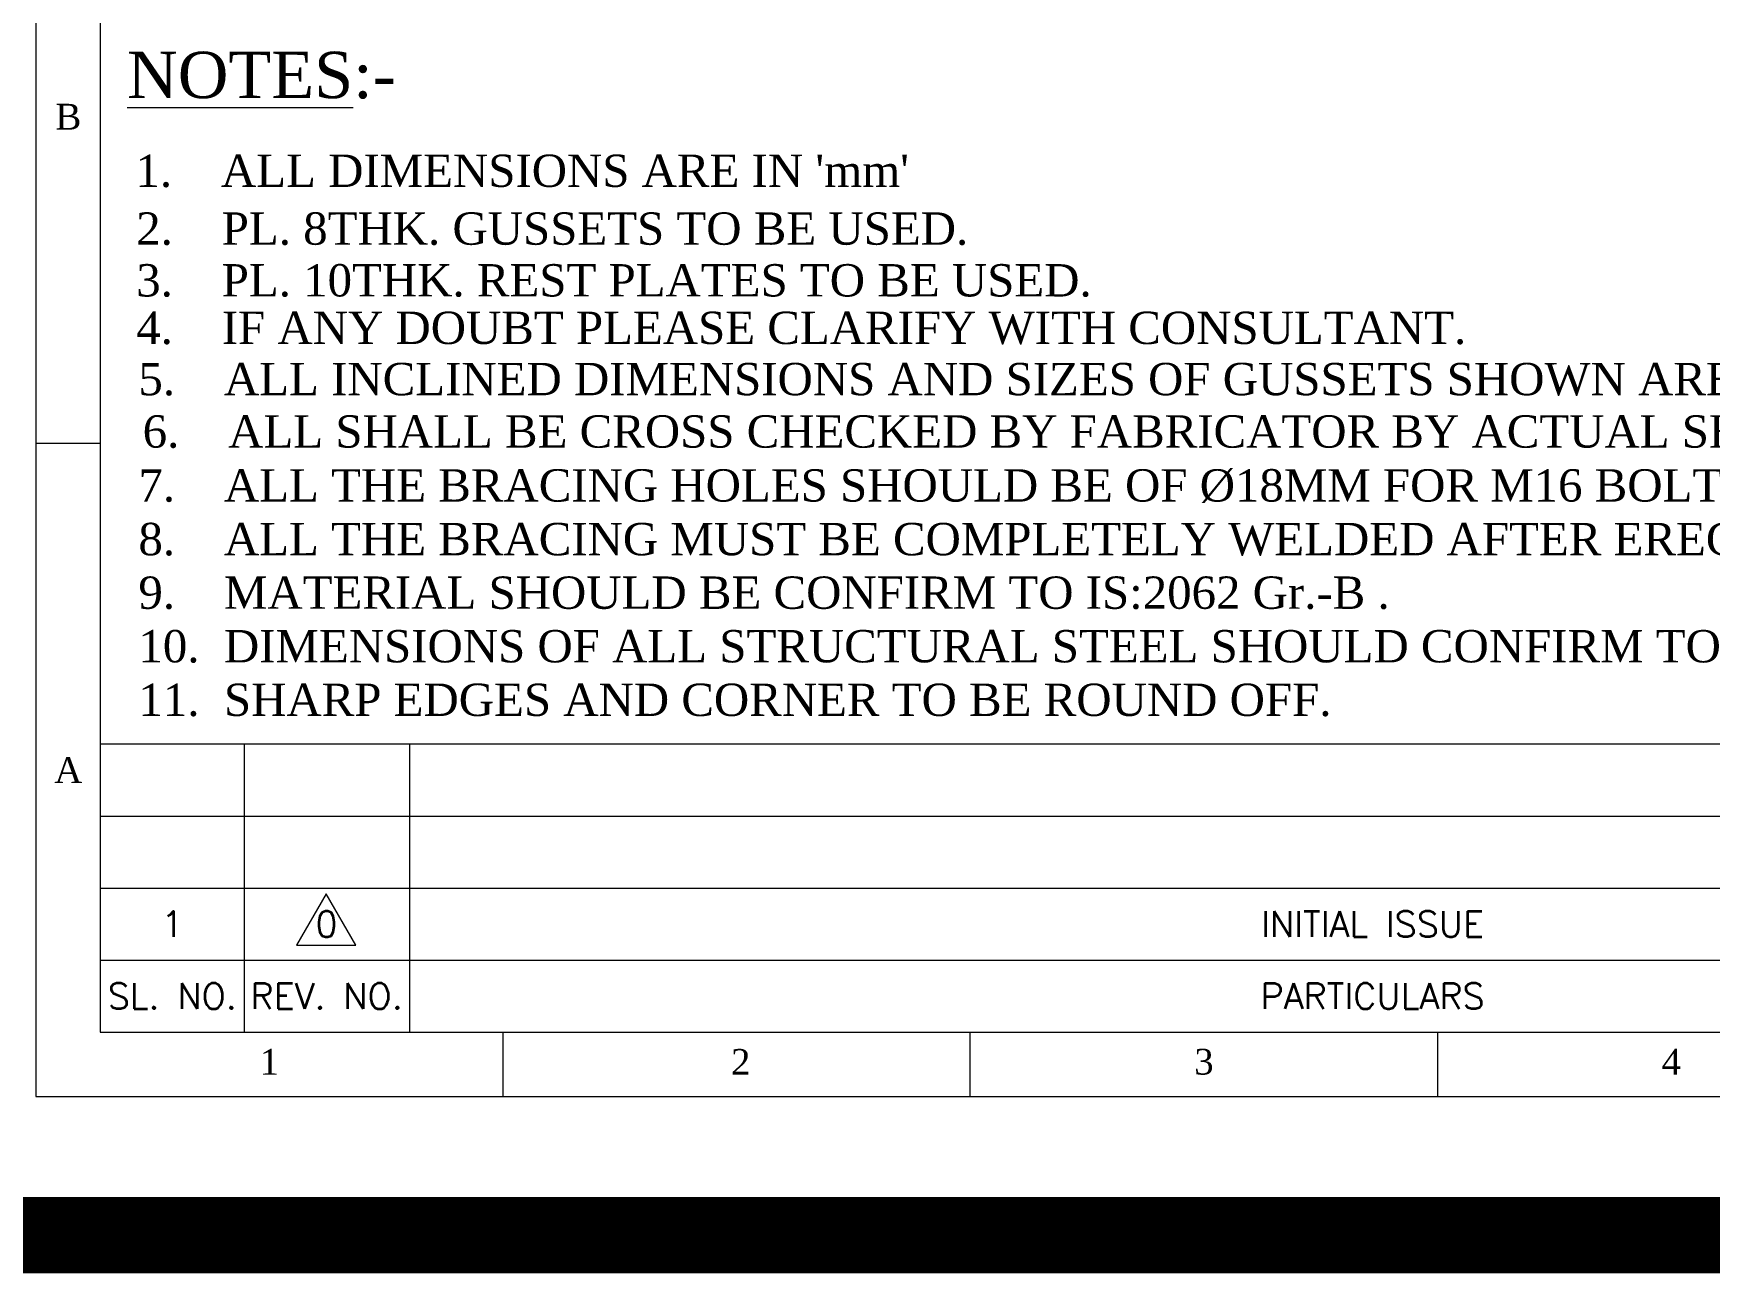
# Model space of a CAD drawing. Header units: millimetres. Extents: x 440906 to 556670, y 99378 to 157816.
# Drawn here: x 476510 to 494058, y 99378 to 112366 of the extents above; entities that cross this region are included whole.
import ezdxf
from ezdxf.enums import TextEntityAlignment as Align

# ---------------------------------------------------------------- set-up
doc = ezdxf.new("R2010")
doc.units = ezdxf.units.MM
doc.layers.add('A2 LAND', color=7, linetype='Continuous', lineweight=15)
doc.layers.add('Dimentions', color=1, linetype='Continuous', lineweight=13)
doc.styles.add('BOS', font='BOOKOS.TTF')
doc.styles.add('EICS CALIBRI', font='calibri.ttf')
doc.styles.get("Standard").update_dxf_attribs({"font": 'simplex.shx'})

# ---------------------------------------------------------------- blocks, each defined once
blk = doc.blocks.new('A2-P')
at = {"layer": 'A2 LAND', "color": 0}
for p, q in [((532484.87, 184283.52), (532484.87, 184205.96)), ((532484.87, 184251.69), (532479.87, 184251.69)), ((532484.87, 184228.34), (532694.18, 184228.34)), ((532496.06, 184228.34), (532496.06, 184205.96)), ((532508.89, 184228.34), (532508.89, 184205.96)), ((532484.87, 184222.74), (532694.18, 184222.74)), ((532484.87, 184217.15), (532694.18, 184217.15)), ((532484.87, 184211.55), (532694.18, 184211.55)), ((532516.15, 184200.96), (532516.15, 184205.96)), ((532552.43, 184200.96), (532552.43, 184205.96)), ((532588.72, 184200.96), (532588.72, 184205.96))]:
    blk.add_line(p, q, dxfattribs=at)
for points in [[(532479.87, 184200.96), (533060.38, 184200.96), (533060.38, 184606.82), (532479.87, 184606.82)], [(532484.87, 184205.96), (533055.38, 184205.96), (533055.38, 184601.82), (532484.87, 184601.82)]]:
    blk.add_lwpolyline(points, close=True, dxfattribs=at)
at = {"layer": 'A2 LAND', "color": 0, "elevation": -213.93}
blk.add_lwpolyline([(532502.41, 184216.71), (532500.1, 184212.71), (532504.72, 184212.71)], close=True, dxfattribs=at)
at = {"layer": 'A2 LAND', "style": 'BOS'}
blk.add_text('%%UNOTES%%U:-', height=3.6065, dxfattribs=at).set_placement((532486.96, 184280.31), align=Align.MIDDLE_LEFT)
at = {"layer": 'A2 LAND', "color": 0, "style": 'BOS'}
for s, p in [('B', (532482.4, 184277.06)), ('A', (532482.4, 184226.32)), ('1', (532498.01, 184203.66)), ('2', (532534.6, 184203.66)), ('3', (532570.57, 184203.66)), ('4', (532606.86, 184203.66))]:
    blk.add_text(s, height=2, dxfattribs=at).set_placement(p, align=Align.MIDDLE)
at = {"layer": 'A2 LAND', "color": 6, "style": 'BOS'}
for s, p in [("1.    ALL DIMENSIONS ARE IN 'mm'", (532487.61, 184271.61)), ('2.    PL. 8THK. GUSSETS TO BE USED. ', (532487.67, 184267.12)), ('3.    PL. 10THK. REST PLATES TO BE USED. ', (532487.67, 184263.1)), ('4.    IF ANY DOUBT PLEASE CLARIFY WITH CONSULTANT. ', (532487.67, 184259.41)), ('5.    ALL INCLINED DIMENSIONS AND SIZES OF GUSSETS SHOWN ARE TENTATIVE ONLY.', (532487.84, 184255.43)), ('6.    ALL SHALL BE CROSS CHECKED BY FABRICATOR BY ACTUAL SHOP LAYOUT BEFORE FABRICATION.', (532488.17, 184251.36)), ('7.    ALL THE BRACING HOLES SHOULD BE OF %%C18MM FOR M16 BOLTS.', (532487.84, 184247.17)), ('8.    ALL THE BRACING MUST BE COMPLETELY WELDED AFTER ERECTION AND ALIGNMENT.', (532487.84, 184243)), ('9.    MATERIAL SHOULD BE CONFIRM TO IS:2062 Gr.-B .', (532487.84, 184238.84)), ('10.  DIMENSIONS OF ALL STRUCTURAL STEEL SHOULD CONFIRM TO IS:808 LATEST VERSION.', (532487.84, 184234.68)), ('11.  SHARP EDGES AND CORNER TO BE ROUND OFF.', (532487.84, 184230.52))]:
    blk.add_text(s, height=2.5115, dxfattribs=at).set_placement(p)
at = {"layer": 'A2 LAND', "color": 0}
for s, p in [('1', (532490.47, 184214.35)), ('0', (532502.45, 184214.35)), ('INITIAL ISSUE', (532583.66, 184214.35)), ('SL. NO.', (532490.47, 184208.76)), ('REV. NO.', (532502.45, 184208.76)), ('PARTICULARS', (532583.66, 184208.76))]:
    blk.add_text(s, height=2, rotation=0, dxfattribs=at).set_placement(p, align=Align.MIDDLE)
at = {"layer": 'A2 LAND', "color": 5, "style": 'EICS CALIBRI'}
for tag, height, p in [('CLIENT', 5, (532972.4, 184277.32)), ('PROJECTNAME', 3.5, (532972.4, 184265.93)), ('PROJECTLOCATION', 3.5, (532972.4, 184256.33)), ('DRAWINGNAME1', 5, (532972.25, 184246.62)), ('CODE', 3.5, (532820.7, 184239.3)), ('DRAWINGNAME2', 5, (532972.49, 184238.83)), ('DRAWINGNO1', 3.5, (532940.8, 184227.64)), ('SHNO', 3.5, (533005.25, 184224.03)), ('RV', 3.5, (533046.81, 184224.15)), ('APPD', 3.5, (532745.59, 184211.36))]:
    blk.add_attdef(tag, text='', height=height, dxfattribs=at).set_placement(p, align=Align.MIDDLE)
for tag, p in [('SCALE', (532745.59, 184255.01)), ('DWN', (532745.59, 184244.1)), ('CKD', (532745.59, 184233.19)), ('PRTANT', (532745.6, 184222.28))]:
    blk.add_attdef(tag, text='', height=3.5, dxfattribs=at).set_placement(p, align=Align.MIDDLE_CENTER)

msp = doc.modelspace()

# ---------------------------------------------------------------- linework, layer by layer
at = {"layer": 'Dimentions', "color": 3, "const_width": 800}
msp.add_lwpolyline([(475080.3, 157416.4), (556270.3, 157416.4), (556270.3, 99778.1), (475080.3, 99778.1)], close=True, dxfattribs=at)

# ---------------------------------------------------------------- block references
at = {"layer": 'A2 LAND', "xscale": 134.8532359434997, "yscale": 134.8532359434997, "zscale": 134.8532359434997}
msp.add_blockref('A2-P', (-71330099.8, -24738863.6), dxfattribs=at)

doc.saveas('drawing.dxf')
